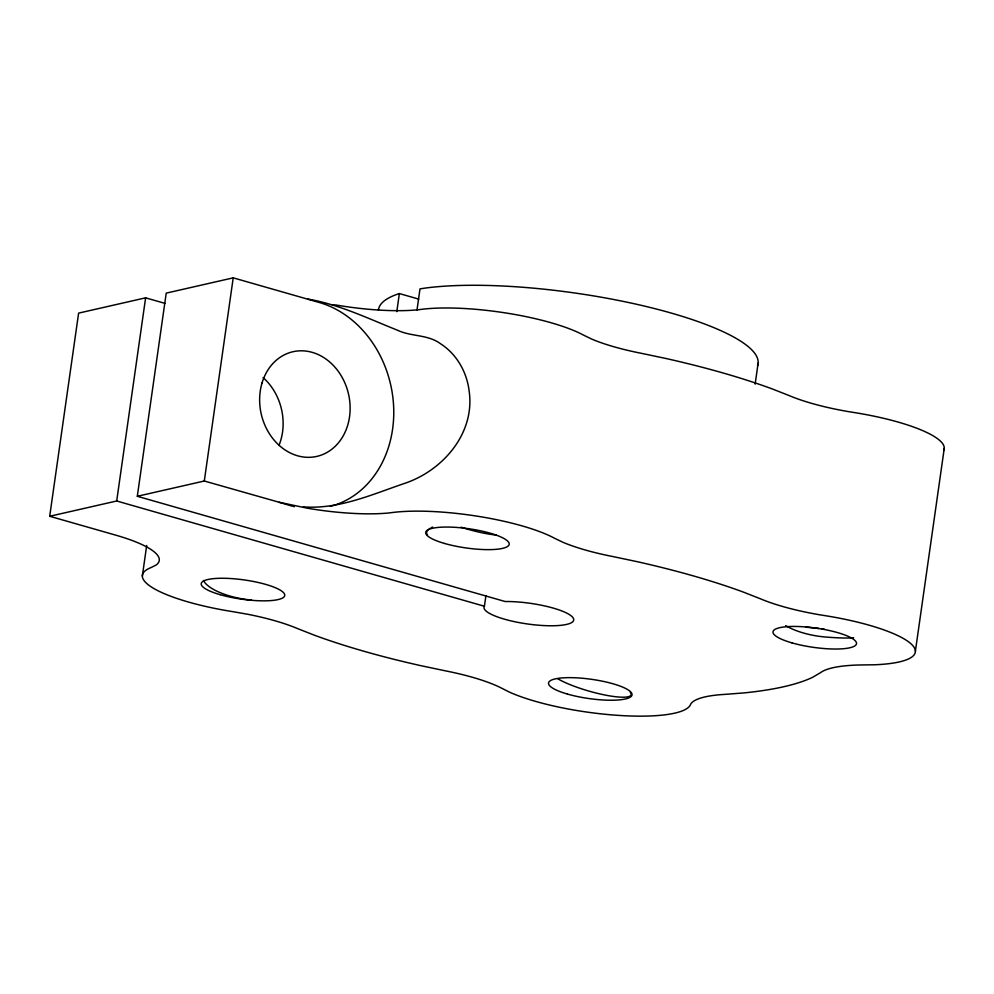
<?xml version="1.0" encoding="UTF-8"?>
<svg xmlns="http://www.w3.org/2000/svg" width="994" height="994" viewBox="0 0 994 994"><rect width="100%" height="100%" fill="white"/><g stroke="black" fill="none" stroke-linecap="round" stroke-linejoin="round"><path stroke-width="1.49" d="M330.319 506.368A105.426 87.944 77.1 0 0 393.587 405.676A105.426 87.944 77.1 0 0 319.322 302.499L233.217 277.848L166.222 293.131L137.309 496.292L204.304 481.009L279.053 502.243L307.32 508.195A95.846 22.054 8.1 0 0 389.238 512.929L392.518 512.506A101.599 23.371 8.1 0 1 554.49 538.226L563.064 542.339A95.846 22.054 8.1 0 0 612.341 556.441L637.117 561.66A306.699 70.562 8.1 0 1 743.214 592.026L760.671 598.897A95.846 22.054 8.1 0 0 819.677 614.789L825.057 615.646A101.599 23.371 8.1 0 1 911.896 644.659A101.599 23.371 8.1 0 1 874.086 664.787L860.63 664.961A95.846 22.054 8.1 0 0 820.758 672.516L812.732 677.249A306.699 70.562 8.1 0 1 744.158 692.893L724.862 694.384A95.846 22.054 8.1 0 0 690.967 703.653L690.383 704.833A101.599 23.371 8.1 0 1 616.541 715.258A101.599 23.371 8.1 0 1 508.99 691.911L500.529 687.612A95.846 22.054 8.1 0 0 445.387 670.838L420.611 665.62A306.699 70.562 8.1 0 1 314.514 635.253L297.057 628.382A95.846 22.054 8.1 0 0 247.779 614.28L232.671 611.633A101.599 23.371 8.1 0 1 150.951 567.611L156.12 565.027A95.846 22.054 8.1 0 0 115.888 535.194L49.7 516.271L78.613 313.122L145.609 297.84L165.004 303.381M49.7 516.271L116.696 500.988L145.609 297.84M142.341 576.048L146.69 545.507M204.304 481.009L233.217 277.848M396.792 311.669L399.364 293.578L418.722 299.107M416.995 309.979L420.002 288.881L424.438 288.185A191.693 44.096 8.1 0 1 641.702 305.444A191.693 44.096 8.1 0 1 757.515 365.78M137.309 496.292L505.151 601.519A45.277 10.412 8.1 0 1 571.339 615.982A45.277 10.412 8.1 0 1 533.182 624.692A45.277 10.412 8.1 0 1 484.413 606.253L485.942 595.543M755.129 384.169L758.136 363.058M915.387 651.232L944.3 448.083M399.364 293.578L398.134 293.951A191.693 44.096 8.1 0 0 378.453 310.165M303.319 506.878C338.507 509.549 371.433 494.701 403.949 483.618C442.79 470.907 475.641 433.086 469.044 390.307C466.671 371.818 456.569 354.075 440.74 343.899C427.942 334.195 410.994 336.842 397.066 330.045C367.855 318.403 339.227 304.475 307.966 299.095M332.071 304.847L336.233 305.034A95.846 22.054 8.1 0 0 418.151 309.78L421.431 309.345A101.599 23.371 8.1 0 1 583.403 335.065L591.977 339.19A95.846 22.054 8.1 0 0 641.254 353.292L666.03 358.511A306.699 70.562 8.1 0 1 772.127 388.878L789.584 395.749A95.846 22.054 8.1 0 0 848.59 411.64L853.97 412.498A101.599 23.371 8.1 0 1 943.766 450.481M116.696 500.988L484.413 606.253M279.053 502.243L290.41 505.648A105.426 87.944 77.1 0 0 294.361 506.667M263.075 377.583A53.676 44.767 77.1 0 1 278.954 445.461M496.304 535.033A41.686 8.114 16.1 0 1 461.005 527.168M427.482 534.958A41.686 10.872 0 0 1 428.377 529.566M429.209 528.92A41.686 10.872 0 0 1 430.191 528.286M431.334 527.677A41.686 10.872 0 0 1 432.614 527.081M251.569 600.053A41.686 15.022 10.2 0 1 203.509 580.496M630.258 692.284A41.686 8.114 16.1 0 1 606.899 695.39A41.686 8.114 16.1 0 1 557.87 678.815M853.647 637.701A41.686 3.976 6.1 0 1 824.945 636.968A41.686 15.022 10.2 0 1 785.633 625.611M806.171 627.189A41.686 3.976 6.1 0 1 819.068 628.481M821.64 628.78A41.686 3.976 6.1 0 1 824.2 629.103M791.895 642.857A42.17 9.704 8.1 0 0 856.455 643.888A42.17 9.704 8.1 0 0 795.896 626.456A42.17 9.704 8.1 0 0 791.895 642.857M444.591 543.469A42.17 9.704 8.1 0 0 509.152 544.501A42.17 9.704 8.1 0 0 448.592 527.068A42.17 9.704 8.1 0 0 444.591 543.469M220.121 594.673A42.17 9.704 8.1 0 0 284.682 595.704A42.17 9.704 8.1 0 0 224.122 578.272A42.17 9.704 8.1 0 0 220.121 594.673M567.425 694.061A42.17 9.704 8.1 0 0 631.985 695.104A42.17 9.704 8.1 0 0 571.426 677.659A42.17 9.704 8.1 0 0 567.425 694.061M262.043 382.963A53.676 44.767 77.1 0 0 313.644 456.979A53.676 44.767 77.1 0 0 338.942 372.278A53.676 44.767 77.1 0 0 262.043 382.963"/></g></svg>
